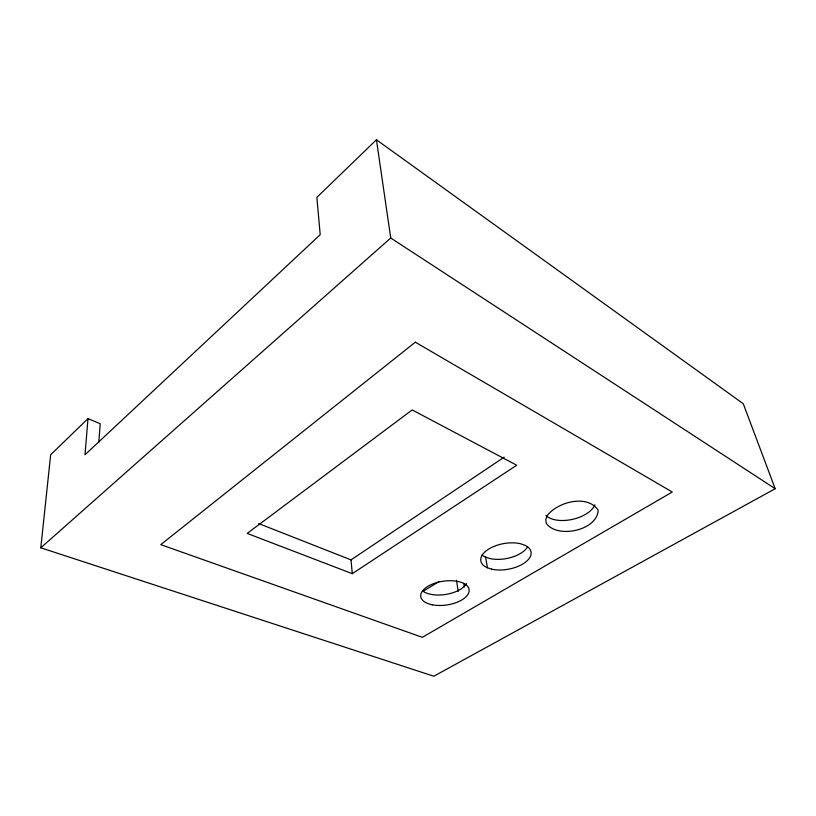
<?xml version="1.0" encoding="UTF-8"?>
<svg xmlns="http://www.w3.org/2000/svg" width="816" height="816" viewBox="0 0 816 816"><rect width="100%" height="100%" fill="white"/><g stroke="black" fill="none" stroke-linecap="round" stroke-linejoin="round"><path stroke-width="1.22" d="M98.807 442.415L100.195 423.728L87.995 418.649L50.663 454.747L40.8 547.811L433.837 676.229L775.2 488.723L743.264 403.736L376.431 139.771L316.853 197.38L320.209 234.682L85.007 454.767L87.995 418.649M40.8 547.811L390.731 238.007L376.431 139.771M258.672 523.566L351.023 559.878L504.206 457.164M352.277 573.679L516.712 465.212L412.172 409.918L247.207 533.409L352.277 573.679L351.023 559.878M423.31 591.192L439.222 581.42M390.731 238.007L775.2 488.723M485.581 557.073L487.458 567.752M463.784 583.267L464.365 586.949M456.481 580.268L458.204 591.355M594.946 504.788A26.642 14.239 -12.7 0 1 572.383 519.384A26.642 14.239 -12.7 0 1 545.996 515.549M466.507 583.46A24.266 12.128 -8.3 0 1 446.413 594.334A24.266 12.128 -8.3 0 1 422.688 591.019M527.279 547.383A25.347 13.138 -10.3 0 1 489.743 558.501L484.939 556.859A25.347 13.138 -10.3 0 1 482.134 555.115M547.199 515.569L545.792 519.476L546.169 523.148C557.093 539.152 597.587 530.441 598.159 510.112C587.02 493.945 557.654 502.003 547.199 515.569M415.334 342.179L160.762 544.639L422.351 637.337L672.272 492.017L415.334 342.179M491.65 569.16L486.815 567.538A25.52 13.025 -10.2 0 1 487.346 549.964A25.52 13.025 -10.2 0 1 520.669 543.782L525.524 545.527A25.52 13.025 -10.2 0 1 524.464 562.907A25.52 13.025 -10.2 0 1 491.65 569.16M432.327 604.799A24.419 12.005 -8.2 0 0 469.169 590.723A24.419 12.005 -8.2 0 0 433.337 583.726A24.419 12.005 -8.2 0 0 432.327 604.799"/></g></svg>
